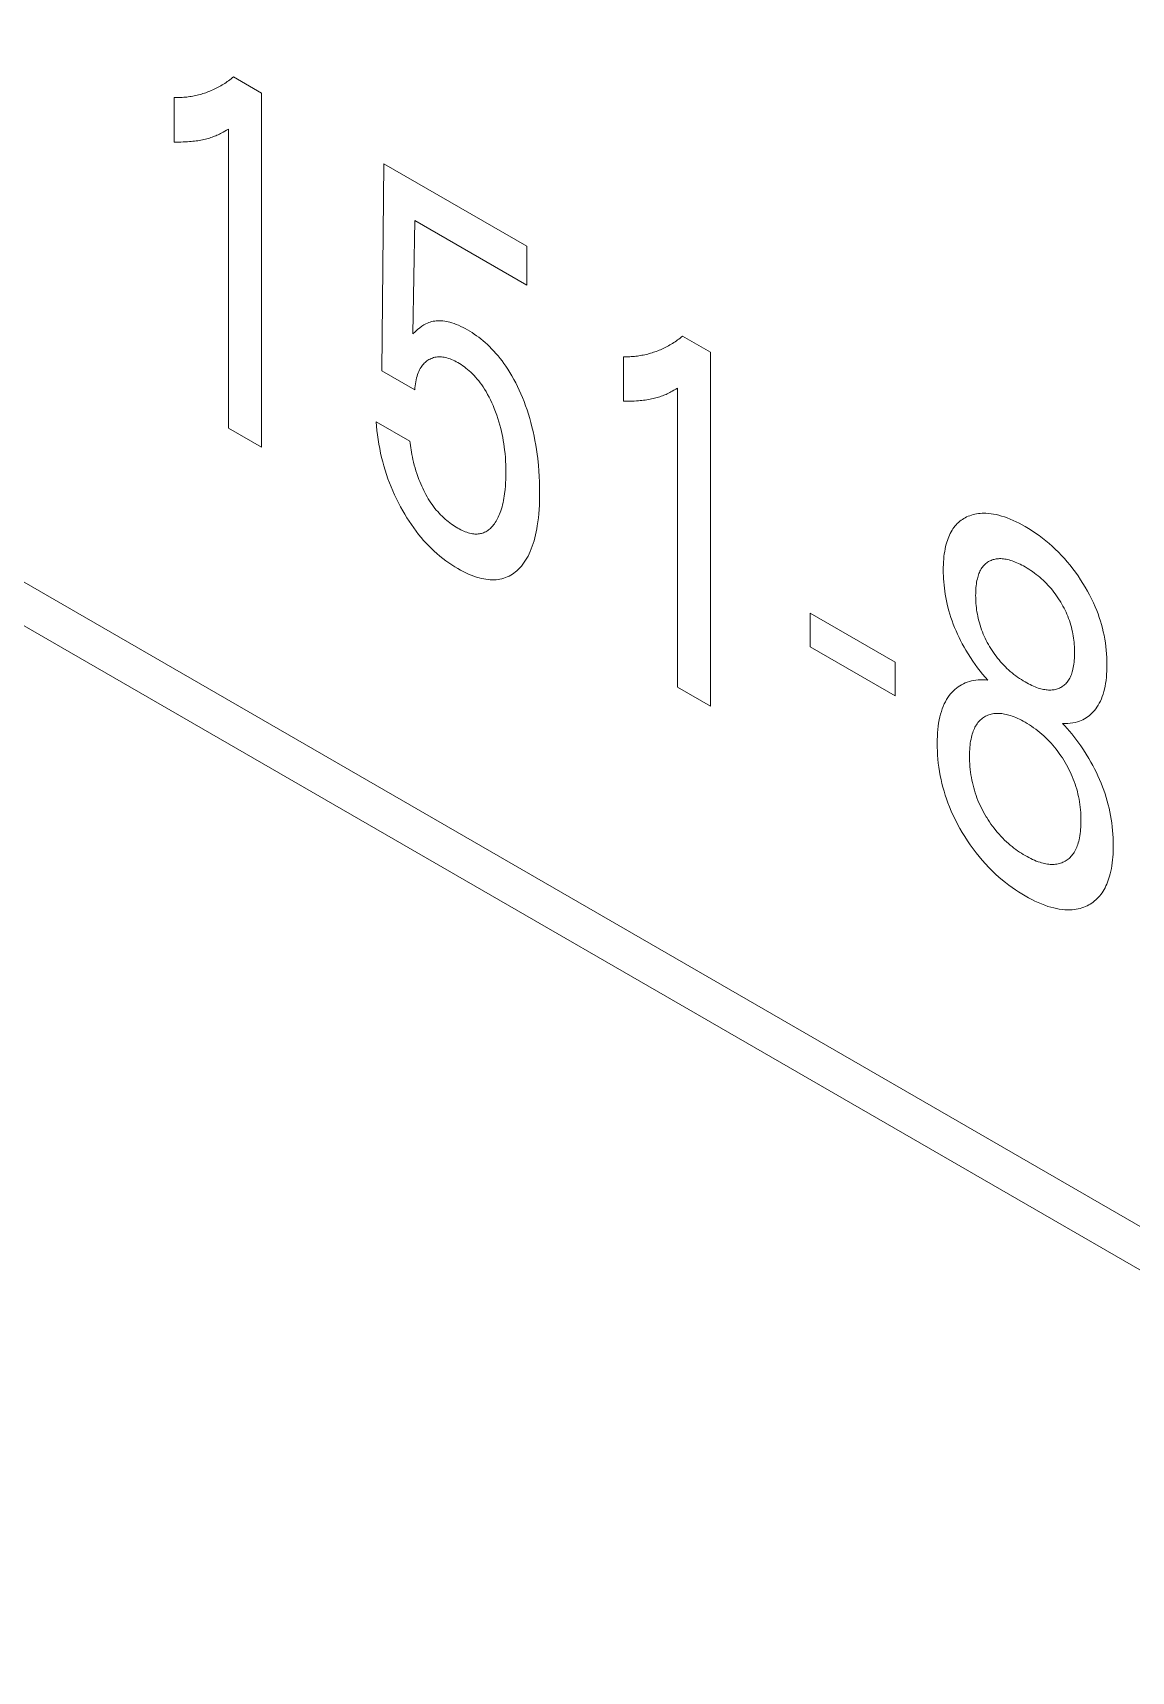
# Model space of a CAD drawing. Header units: inches. Extents: x 67578 to 72421, y -34894 to -31675.
# Drawn here: x 69219.26 to 69226.07, y -33437.45 to -33427.28 of the extents above; entities that cross this region are included whole.
import ezdxf

# ---------------------------------------------------------------- set-up
doc = ezdxf.new("R2010")
doc.units = ezdxf.units.IN
doc.header["$MEASUREMENT"] = 0

# ---------------------------------------------------------------- blocks, each defined once
blk = doc.blocks.new('ET200S')
at = {"lineweight": 0}
for p, q in [((42.4341, -46.9532), (64.7269, -59.8237)), ((42.5377, -47.1821), (64.8304, -60.0525)), ((52.3579, -50.241), (52.4669, -50.3039)), ((52.1275, -50.4946), (52.1275, -50.3214)), ((52.4669, -50.3039), (52.4669, -51.6841)), ((52.3381, -51.6097), (52.3381, -50.444)), ((52.9358, -51.3862), (52.944, -50.5793)), ((52.944, -50.5793), (53.5009, -50.9008)), ((53.0647, -50.8005), (53.0572, -51.2428)), ((53.5009, -51.0523), (53.0647, -50.8005)), ((53.5009, -50.9008), (53.5009, -51.0523)), ((54.1081, -51.2514), (54.2172, -51.3144)), ((53.8777, -51.505), (53.8777, -51.3319)), ((54.2172, -51.3144), (54.2172, -52.6946)), ((53.0647, -51.4606), (52.9358, -51.3862)), ((54.0883, -52.6202), (54.0883, -51.4545)), ((52.4669, -51.6841), (52.3381, -51.6097)), ((52.914, -51.5851), (53.0456, -51.6611)), ((54.6056, -52.3316), (54.9369, -52.5228)), ((54.6056, -52.4624), (54.6056, -52.3316)), ((54.9369, -52.6536), (54.6056, -52.4624)), ((54.9369, -52.5228), (54.9369, -52.6536)), ((54.2172, -52.6946), (54.0883, -52.6202))]:
    blk.add_line(p, q, dxfattribs=at)
for points in [[(52.3579, -50.241), (52.3532, -50.2448), (52.3485, -50.2485), (52.3437, -50.2521), (52.3388, -50.2557), (52.3339, -50.2591), (52.329, -50.2625), (52.324, -50.2658), (52.3189, -50.2691), (52.3138, -50.2722), (52.3086, -50.2752), (52.3034, -50.2782), (52.2981, -50.2811), (52.2928, -50.2838), (52.2875, -50.2865), (52.2823, -50.289), (52.277, -50.2914), (52.2717, -50.2938), (52.2664, -50.296), (52.261, -50.2981), (52.2556, -50.3002), (52.2502, -50.3022), (52.2446, -50.304), (52.2391, -50.3058), (52.2335, -50.3075), (52.2279, -50.3091), (52.2222, -50.3106), (52.2164, -50.312), (52.2107, -50.3134), (52.205, -50.3146), (52.1993, -50.3157), (52.1935, -50.3167), (52.1877, -50.3176), (52.1819, -50.3184), (52.176, -50.3191), (52.1701, -50.3198), (52.1641, -50.3203), (52.1581, -50.3207), (52.1521, -50.3211), (52.146, -50.3213), (52.1399, -50.3215), (52.1337, -50.3215), (52.1275, -50.3214)], [(52.1275, -50.4946), (52.1361, -50.4946), (52.1446, -50.4946), (52.153, -50.4945), (52.1615, -50.4943), (52.1699, -50.4939), (52.1783, -50.4935), (52.1866, -50.4929), (52.1931, -50.4924), (52.1996, -50.4918), (52.206, -50.491), (52.2124, -50.4902), (52.2187, -50.4893), (52.225, -50.4883), (52.2313, -50.4871), (52.2375, -50.4859), (52.243, -50.4847), (52.2484, -50.4834), (52.2538, -50.482), (52.2592, -50.4805), (52.2645, -50.4789), (52.2698, -50.4772), (52.275, -50.4754), (52.2802, -50.4735), (52.2847, -50.4717), (52.2892, -50.4699), (52.2937, -50.468), (52.2981, -50.4659), (52.303, -50.4636), (52.3079, -50.4612), (52.3127, -50.4587), (52.3175, -50.4561), (52.3244, -50.4522), (52.3313, -50.4481), (52.3381, -50.444)], [(53.5466, -51.7555), (53.5438, -51.7285), (53.5416, -51.7112), (53.5391, -51.6937), (53.5363, -51.6762), (53.5331, -51.6585), (53.5295, -51.6408), (53.5256, -51.6229), (53.5213, -51.605), (53.517, -51.5886), (53.5124, -51.5723), (53.5075, -51.5559), (53.5021, -51.5394), (53.4964, -51.523), (53.4903, -51.5065), (53.4838, -51.4901), (53.4778, -51.4759), (53.4715, -51.4617), (53.4649, -51.4476), (53.458, -51.4337), (53.4507, -51.4199), (53.4431, -51.4062), (53.4351, -51.3928), (53.4268, -51.3796), (53.4197, -51.3689), (53.4123, -51.3584), (53.4048, -51.3481), (53.397, -51.338), (53.3891, -51.3282), (53.3809, -51.3187), (53.3727, -51.3094), (53.3642, -51.3005), (53.3557, -51.2919), (53.3475, -51.2841), (53.3391, -51.2766), (53.3307, -51.2694), (53.3222, -51.2625), (53.3137, -51.2559), (53.3051, -51.2496), (53.2965, -51.2435), (53.2878, -51.2378), (53.2792, -51.2324), (53.2705, -51.2272), (53.2616, -51.2222), (53.2527, -51.2175), (53.2439, -51.2132), (53.235, -51.2092), (53.2262, -51.2055), (53.2175, -51.2023), (53.2088, -51.1994), (53.2018, -51.1974), (53.1949, -51.1956), (53.188, -51.1942), (53.1812, -51.193), (53.1744, -51.1922), (53.1678, -51.1916), (53.1612, -51.1914), (53.1548, -51.1915), (53.1485, -51.1919), (53.1423, -51.1926), (53.1363, -51.1937), (53.1304, -51.195), (53.1246, -51.1967), (53.119, -51.1986), (53.1136, -51.2009), (53.1083, -51.2034), (53.1003, -51.2079), (53.0926, -51.213), (53.0839, -51.2193), (53.0756, -51.2261), (53.0662, -51.2343), (53.0572, -51.2428)], [(54.1081, -51.2514), (54.1034, -51.2552), (54.0987, -51.2589), (54.0939, -51.2626), (54.089, -51.2661), (54.0841, -51.2696), (54.0792, -51.273), (54.0742, -51.2763), (54.0691, -51.2795), (54.064, -51.2827), (54.0588, -51.2857), (54.0536, -51.2887), (54.0484, -51.2915), (54.0431, -51.2943), (54.0377, -51.297), (54.0325, -51.2995), (54.0273, -51.3019), (54.022, -51.3042), (54.0166, -51.3065), (54.0113, -51.3086), (54.0058, -51.3107), (54.0004, -51.3126), (53.9949, -51.3145), (53.9893, -51.3163), (53.9837, -51.318), (53.9781, -51.3196), (53.9724, -51.3211), (53.9667, -51.3225), (53.9609, -51.3238), (53.9552, -51.325), (53.9495, -51.3261), (53.9437, -51.3271), (53.9379, -51.3281), (53.9321, -51.3289), (53.9262, -51.3296), (53.9203, -51.3302), (53.9143, -51.3308), (53.9083, -51.3312), (53.9023, -51.3315), (53.8962, -51.3318), (53.8901, -51.3319), (53.8839, -51.332), (53.8777, -51.3319)], [(53.0647, -51.4606), (53.0653, -51.4526), (53.0662, -51.4446), (53.0673, -51.4368), (53.0686, -51.4292), (53.0701, -51.4217), (53.0719, -51.4144), (53.0738, -51.4073), (53.0758, -51.401), (53.078, -51.3949), (53.0804, -51.3891), (53.083, -51.3834), (53.0859, -51.3781), (53.0889, -51.3729), (53.0922, -51.3681), (53.0952, -51.3642), (53.0983, -51.3605), (53.1015, -51.3571), (53.1049, -51.3538), (53.1084, -51.3508), (53.1121, -51.348), (53.1159, -51.3453), (53.1199, -51.3429), (53.1241, -51.3406), (53.1286, -51.3385), (53.1331, -51.3367), (53.1378, -51.3352), (53.1426, -51.3339), (53.1476, -51.333), (53.1527, -51.3323), (53.1577, -51.332), (53.1629, -51.332), (53.1682, -51.3323), (53.1736, -51.3328), (53.179, -51.3337), (53.1846, -51.3348), (53.1901, -51.3363), (53.1961, -51.3381), (53.202, -51.3402), (53.208, -51.3426), (53.2141, -51.3452), (53.2201, -51.3482), (53.2262, -51.3513), (53.2323, -51.3547), (53.2387, -51.3585), (53.2451, -51.3626), (53.2515, -51.3669), (53.2579, -51.3715), (53.2642, -51.3763), (53.2705, -51.3814), (53.2767, -51.3867), (53.2829, -51.3923), (53.289, -51.3981), (53.2954, -51.4047), (53.3017, -51.4116), (53.3079, -51.4187), (53.3139, -51.4261), (53.3197, -51.4337), (53.3254, -51.4414), (53.3309, -51.4494), (53.3362, -51.4576), (53.3425, -51.4679), (53.3485, -51.4784), (53.3542, -51.4892), (53.3596, -51.5), (53.3647, -51.5109), (53.3695, -51.5219), (53.3741, -51.533), (53.3791, -51.546), (53.3839, -51.559), (53.3882, -51.572), (53.3923, -51.585), (53.396, -51.598), (53.3995, -51.6109), (53.4024, -51.623), (53.405, -51.635), (53.4074, -51.647), (53.4096, -51.6589), (53.4115, -51.6707), (53.4132, -51.6825), (53.4147, -51.6941), (53.4163, -51.7093), (53.4176, -51.7242), (53.4186, -51.7391), (53.4192, -51.7537), (53.4196, -51.7683), (53.4197, -51.7826), (53.4196, -51.7964), (53.4193, -51.8101), (53.4187, -51.8236), (53.4178, -51.8369), (53.4166, -51.85)], [(53.8777, -51.505), (53.8863, -51.5051), (53.8948, -51.5051), (53.9033, -51.5049), (53.9117, -51.5047), (53.9201, -51.5044), (53.9285, -51.504), (53.9368, -51.5034), (53.9433, -51.5029), (53.9498, -51.5022), (53.9562, -51.5015), (53.9626, -51.5007), (53.9689, -51.4998), (53.9752, -51.4987), (53.9815, -51.4976), (53.9877, -51.4964), (53.9932, -51.4952), (53.9987, -51.4939), (54.0041, -51.4925), (54.0094, -51.491), (54.0148, -51.4894), (54.02, -51.4877), (54.0252, -51.4859), (54.0304, -51.484), (54.035, -51.4822), (54.0395, -51.4804), (54.0439, -51.4784), (54.0484, -51.4764), (54.0533, -51.4741), (54.0581, -51.4717), (54.0629, -51.4692), (54.0677, -51.4666), (54.0746, -51.4627), (54.0815, -51.4586), (54.0883, -51.4545)], [(52.914, -51.5851), (52.9154, -51.6021), (52.9171, -51.6193), (52.9192, -51.6368), (52.9217, -51.6544), (52.9246, -51.6721), (52.9279, -51.69), (52.9316, -51.7081), (52.9354, -51.7245), (52.9395, -51.7409), (52.944, -51.7575), (52.9489, -51.774), (52.9543, -51.7906), (52.96, -51.8072), (52.9661, -51.8238), (52.9724, -51.8395), (52.979, -51.8552), (52.986, -51.8708), (52.9934, -51.8863), (53.0011, -51.9018), (53.0092, -51.9171), (53.0176, -51.9322), (53.0257, -51.946), (53.034, -51.9596), (53.0426, -51.9731), (53.0515, -51.9863), (53.0606, -51.9992), (53.07, -52.0119), (53.0797, -52.0243), (53.0893, -52.0361), (53.0992, -52.0476), (53.1093, -52.0587), (53.1196, -52.0694), (53.13, -52.0798), (53.1405, -52.0898), (53.1512, -52.0994), (53.1626, -52.109), (53.1741, -52.1182), (53.1856, -52.1269), (53.1972, -52.1352), (53.2089, -52.1431), (53.2206, -52.1505), (53.2323, -52.1575), (53.2428, -52.1633), (53.2532, -52.1689), (53.2637, -52.1741), (53.2741, -52.1789), (53.2844, -52.1832), (53.2947, -52.1872), (53.305, -52.1907), (53.3151, -52.1937), (53.3252, -52.1963), (53.3335, -52.1981), (53.3418, -52.1995), (53.35, -52.2005), (53.3581, -52.2012), (53.366, -52.2015), (53.3739, -52.2014), (53.3816, -52.201), (53.3891, -52.2002), (53.3965, -52.199), (53.4038, -52.1974), (53.4111, -52.1954), (53.4182, -52.193), (53.4251, -52.1902), (53.4319, -52.187), (53.4384, -52.1835), (53.4448, -52.1796), (53.4509, -52.1753), (53.4569, -52.1708), (53.4626, -52.166), (53.4681, -52.1608), (53.4743, -52.1544), (53.4803, -52.1477), (53.4859, -52.1405), (53.4913, -52.1331), (53.4965, -52.1253), (53.5013, -52.1171), (53.5059, -52.1087), (53.5102, -52.1), (53.5143, -52.0911), (53.5185, -52.081), (53.5224, -52.0706), (53.526, -52.0599), (53.5293, -52.049), (53.5324, -52.0378), (53.5352, -52.0264), (53.5377, -52.0148), (53.54, -52.003), (53.542, -51.991), (53.5443, -51.9755), (53.5463, -51.9597), (53.5478, -51.9437), (53.5491, -51.9274), (53.5501, -51.911), (53.5507, -51.8943), (53.5511, -51.8775), (53.5513, -51.8606), (53.5511, -51.84), (53.5506, -51.8191), (53.5497, -51.7981), (53.5484, -51.7769), (53.5466, -51.7555)], [(53.4166, -51.85), (53.4147, -51.8661), (53.4135, -51.875), (53.4121, -51.8837), (53.4105, -51.8923), (53.4087, -51.9007), (53.4067, -51.909), (53.4046, -51.9172), (53.4023, -51.9251), (53.3998, -51.9329), (53.3976, -51.939), (53.3952, -51.9451), (53.3927, -51.9509), (53.3901, -51.9567), (53.3873, -51.9623), (53.3844, -51.9677), (53.3813, -51.9729), (53.3781, -51.978), (53.3748, -51.9829), (53.3719, -51.9868), (53.3689, -51.9905), (53.3659, -51.9941), (53.3627, -51.9976), (53.3594, -52.0008), (53.3559, -52.0039), (53.3524, -52.0068), (53.3487, -52.0095), (53.3449, -52.012), (53.3409, -52.0142), (53.3368, -52.0162), (53.333, -52.0178), (53.329, -52.0192), (53.325, -52.0204), (53.3208, -52.0214), (53.3166, -52.0221), (53.3122, -52.0227), (53.3078, -52.023), (53.3033, -52.0231), (53.2987, -52.0229), (53.2941, -52.0225), (53.2893, -52.0219), (53.2839, -52.021), (53.2783, -52.0197), (53.2727, -52.0181), (53.2671, -52.0163), (53.2614, -52.0142), (53.2556, -52.0118), (53.2499, -52.0092), (53.244, -52.0064), (53.2382, -52.0033), (53.2323, -52.0001), (53.2261, -51.9964), (53.2198, -51.9925), (53.2136, -51.9884), (53.2074, -51.984), (53.2012, -51.9795), (53.195, -51.9747), (53.1889, -51.9697), (53.1829, -51.9646), (53.1769, -51.9592), (53.171, -51.9536), (53.1652, -51.9478), (53.1595, -51.9419), (53.1539, -51.9357), (53.1484, -51.9294), (53.1431, -51.9229), (53.1376, -51.9157), (53.1323, -51.9084), (53.1271, -51.9009), (53.1221, -51.8932), (53.1172, -51.8854), (53.1126, -51.8774), (53.108, -51.8693), (53.1037, -51.861), (53.0995, -51.8527), (53.0954, -51.8443), (53.0916, -51.8358), (53.0878, -51.8272), (53.0843, -51.8186), (53.0809, -51.8099), (53.0767, -51.7987), (53.0729, -51.7876), (53.0692, -51.7764), (53.0659, -51.7653), (53.0627, -51.7542), (53.0599, -51.7432), (53.0572, -51.7323), (53.0551, -51.7228), (53.0532, -51.7135), (53.0515, -51.7043), (53.0499, -51.6953), (53.0486, -51.6864), (53.0474, -51.6778), (53.0464, -51.6693), (53.0456, -51.6611)], [(55.2903, -51.9421), (55.2828, -51.942), (55.2755, -51.9422), (55.2682, -51.9427), (55.2611, -51.9434), (55.2541, -51.9445), (55.2472, -51.9458), (55.2404, -51.9475), (55.2337, -51.9494), (55.2272, -51.9516), (55.2213, -51.954), (55.2154, -51.9566), (55.2097, -51.9594), (55.2042, -51.9625), (55.1988, -51.9659), (55.1936, -51.9695), (55.1885, -51.9734), (55.1836, -51.9776), (55.1789, -51.982), (55.1744, -51.9867), (55.17, -51.9916), (55.1659, -51.9969), (55.162, -52.0024), (55.1583, -52.0082), (55.1547, -52.0142), (55.1514, -52.0204), (55.1483, -52.0269), (55.1454, -52.0336), (55.1427, -52.0405), (55.1402, -52.0476), (55.1379, -52.0549), (55.1357, -52.0623), (55.1334, -52.0716), (55.1314, -52.0811), (55.1297, -52.0908), (55.1282, -52.1007), (55.127, -52.1108), (55.126, -52.1211), (55.1252, -52.1315), (55.1247, -52.1421), (55.1244, -52.1529), (55.1243, -52.1637), (55.1244, -52.1751), (55.1248, -52.1866), (55.1253, -52.1982), (55.1261, -52.2099), (55.1272, -52.2218), (55.1285, -52.2337), (55.1301, -52.2457), (55.1319, -52.2579), (55.1341, -52.2701), (55.1366, -52.283), (55.1395, -52.2959), (55.1426, -52.3088), (55.1461, -52.3219), (55.15, -52.335), (55.1541, -52.3481), (55.1586, -52.3612), (55.1634, -52.3743), (55.1685, -52.3873), (55.1739, -52.4002), (55.1796, -52.4131), (55.1856, -52.4259), (55.1919, -52.4386), (55.1984, -52.4513), (55.2052, -52.4638), (55.2122, -52.4762), (55.2208, -52.4906), (55.2298, -52.5048), (55.239, -52.5187), (55.2483, -52.532), (55.2578, -52.5449), (55.2677, -52.5576), (55.2776, -52.5696), (55.2877, -52.5813), (55.2981, -52.5926)], [(55.5884, -52.7612), (55.5989, -52.7618), (55.6092, -52.7618), (55.6192, -52.7611), (55.629, -52.7598), (55.6385, -52.7578), (55.6478, -52.7553), (55.6547, -52.753), (55.6614, -52.7503), (55.668, -52.7473), (55.6743, -52.7439), (55.6806, -52.7402), (55.6867, -52.7361), (55.6926, -52.7317), (55.6982, -52.7269), (55.7037, -52.7219), (55.7089, -52.7165), (55.7139, -52.7107), (55.7187, -52.7047), (55.7232, -52.6983), (55.728, -52.6907), (55.7324, -52.6827), (55.7366, -52.6744), (55.7404, -52.6657), (55.7439, -52.6566), (55.7471, -52.6473), (55.7499, -52.6376), (55.7525, -52.6277), (55.7549, -52.6166), (55.7569, -52.6053), (55.7586, -52.5936), (55.7599, -52.5817), (55.761, -52.5696), (55.7617, -52.5573), (55.7621, -52.5447), (55.7622, -52.532), (55.7621, -52.5183), (55.7616, -52.5044), (55.7608, -52.4903), (55.7596, -52.476), (55.758, -52.4616), (55.756, -52.447), (55.7536, -52.4323), (55.7508, -52.4174), (55.7478, -52.4038), (55.7445, -52.3901), (55.7408, -52.3763), (55.7367, -52.3625), (55.7322, -52.3486), (55.7274, -52.3348), (55.7221, -52.3209), (55.7165, -52.3071), (55.7096, -52.2915), (55.7023, -52.276), (55.6945, -52.2606), (55.6862, -52.2454), (55.6776, -52.2304), (55.6686, -52.2156), (55.6593, -52.2011), (55.6495, -52.1865), (55.6394, -52.1723), (55.629, -52.1584), (55.6183, -52.1448), (55.6074, -52.1316), (55.5962, -52.1188), (55.5847, -52.1061), (55.5729, -52.0939), (55.5609, -52.0822), (55.5488, -52.0709), (55.5366, -52.06), (55.5242, -52.0496), (55.5109, -52.039), (55.4975, -52.029), (55.484, -52.0194), (55.4704, -52.0104), (55.4569, -52.0018), (55.4433, -51.9937), (55.4316, -51.9872), (55.42, -51.981), (55.4084, -51.9752), (55.3968, -51.9698), (55.3852, -51.9648), (55.3738, -51.9602), (55.3623, -51.9562), (55.3517, -51.9528), (55.3412, -51.9499), (55.3308, -51.9474), (55.3205, -51.9454), (55.3103, -51.9438), (55.3002, -51.9427), (55.2903, -51.9421)], [(55.3097, -52.4695), (55.3049, -52.4616), (55.3003, -52.4537), (55.2959, -52.4457), (55.2917, -52.4376), (55.2876, -52.4294), (55.2838, -52.4211), (55.2802, -52.4129), (55.2767, -52.4045), (55.2735, -52.3959), (55.2704, -52.3872), (55.2676, -52.3785), (55.265, -52.3698), (55.2627, -52.3611), (55.2606, -52.3525), (55.2587, -52.3439), (55.257, -52.3354), (55.2555, -52.327), (55.2542, -52.3186), (55.2532, -52.3103), (55.2523, -52.3021), (55.2516, -52.2939), (55.251, -52.2858), (55.2507, -52.2778), (55.2505, -52.2699), (55.2504, -52.2621), (55.2505, -52.2544), (55.2507, -52.2468), (55.2511, -52.2393), (55.2516, -52.2319), (55.2523, -52.2247), (55.2532, -52.2176), (55.2543, -52.2106), (55.2556, -52.2037), (55.2571, -52.1971), (55.2584, -52.1919), (55.2599, -52.1868), (55.2615, -52.1818), (55.2633, -52.177), (55.2652, -52.1724), (55.2673, -52.1679), (55.2695, -52.1635), (55.2718, -52.1593), (55.2744, -52.1554), (55.2771, -52.1516), (55.2795, -52.1484), (55.2821, -52.1454), (55.2849, -52.1426), (55.2877, -52.1399), (55.2906, -52.1373), (55.2937, -52.135), (55.2968, -52.1328), (55.3001, -52.1307), (55.3034, -52.1288), (55.3069, -52.1271), (55.3104, -52.1256), (55.3142, -52.1241), (55.3182, -52.1228), (55.3222, -52.1217), (55.3264, -52.1207), (55.3306, -52.12), (55.3349, -52.1195), (55.3392, -52.1191), (55.3437, -52.1189), (55.3482, -52.1189), (55.3535, -52.1192), (55.3589, -52.1197), (55.3643, -52.1204), (55.3699, -52.1214), (55.3754, -52.1226), (55.3811, -52.124), (55.3867, -52.1256), (55.3925, -52.1275), (55.3987, -52.1297), (55.405, -52.1322), (55.4114, -52.1348), (55.4177, -52.1377), (55.4241, -52.1408), (55.4305, -52.1441), (55.4369, -52.1475), (55.4433, -52.1511), (55.4506, -52.1555), (55.4579, -52.16), (55.4652, -52.1648), (55.4725, -52.1697), (55.4797, -52.175), (55.4869, -52.1804), (55.4941, -52.1861), (55.5006, -52.1916), (55.5071, -52.1973), (55.5135, -52.2032), (55.5199, -52.2092), (55.5261, -52.2156), (55.5323, -52.2221), (55.5384, -52.2288), (55.5442, -52.2355), (55.5498, -52.2423), (55.5554, -52.2493), (55.5608, -52.2565), (55.5661, -52.2639), (55.5712, -52.2714), (55.5762, -52.279), (55.5772, -52.2807)], [(55.5772, -52.2807), (55.5819, -52.2882), (55.5864, -52.2959), (55.5907, -52.3037), (55.5949, -52.3115), (55.5988, -52.3194), (55.6026, -52.3274), (55.6061, -52.3354), (55.6095, -52.3435), (55.6128, -52.3521), (55.6159, -52.3607), (55.6187, -52.3694), (55.6214, -52.378), (55.6237, -52.3866), (55.6259, -52.3951), (55.6278, -52.4037), (55.6295, -52.4121), (55.631, -52.4205), (55.6323, -52.4288), (55.6333, -52.437), (55.6342, -52.4452), (55.6349, -52.4533), (55.6355, -52.4613), (55.6359, -52.4692), (55.6361, -52.477), (55.6362, -52.4848), (55.6361, -52.4926), (55.6359, -52.5002), (55.6355, -52.5078), (55.635, -52.5153), (55.6343, -52.5226), (55.6334, -52.5298), (55.6323, -52.5369), (55.631, -52.5438), (55.6296, -52.5505), (55.6282, -52.5558), (55.6268, -52.5609), (55.6252, -52.566), (55.6234, -52.5709), (55.6215, -52.5756), (55.6195, -52.5802), (55.6173, -52.5846), (55.615, -52.5889), (55.6125, -52.5929), (55.6098, -52.5968), (55.6071, -52.6004), (55.6042, -52.6037), (55.6013, -52.6069), (55.5981, -52.6099), (55.5949, -52.6126), (55.5915, -52.6152), (55.588, -52.6176), (55.5844, -52.6199), (55.5807, -52.6219), (55.5769, -52.6237), (55.573, -52.6253), (55.569, -52.6267), (55.565, -52.628), (55.5609, -52.629), (55.5566, -52.6299), (55.5523, -52.6305), (55.548, -52.631), (55.5435, -52.6313), (55.539, -52.6314), (55.5343, -52.6312), (55.5295, -52.6309), (55.5246, -52.6304), (55.5197, -52.6297), (55.5147, -52.6288), (55.5097, -52.6277), (55.5047, -52.6264), (55.4996, -52.625), (55.4945, -52.6234), (55.4881, -52.6212), (55.4818, -52.6187), (55.4754, -52.6161), (55.469, -52.6132), (55.4626, -52.6101), (55.4562, -52.6068), (55.4497, -52.6034), (55.4433, -52.5997), (55.4359, -52.5953), (55.4285, -52.5908), (55.4212, -52.586), (55.4139, -52.5809), (55.4066, -52.5756), (55.3993, -52.5701), (55.3921, -52.5643), (55.3855, -52.5587), (55.379, -52.5529), (55.3725, -52.5469), (55.3662, -52.5407), (55.3599, -52.5343), (55.3536, -52.5277), (55.3476, -52.5208), (55.3418, -52.514), (55.3361, -52.507), (55.3305, -52.4998), (55.3251, -52.4924), (55.3198, -52.4849), (55.3147, -52.4773), (55.3097, -52.4695)], [(55.2981, -52.5926), (55.2884, -52.5917), (55.2789, -52.5913), (55.2695, -52.5913), (55.2603, -52.5917), (55.2515, -52.5926), (55.2428, -52.5939), (55.2343, -52.5956), (55.226, -52.5978), (55.218, -52.6004), (55.2102, -52.6035), (55.2026, -52.607), (55.1952, -52.6109), (55.1884, -52.615), (55.1819, -52.6194), (55.1756, -52.6242), (55.1694, -52.6293), (55.1636, -52.6347), (55.1579, -52.6405), (55.1525, -52.6467), (55.1474, -52.6532), (55.1426, -52.66), (55.1374, -52.6682), (55.1326, -52.6767), (55.1281, -52.6857), (55.124, -52.6951), (55.1202, -52.7048), (55.1168, -52.7148), (55.1137, -52.7252), (55.111, -52.7359), (55.1084, -52.7478), (55.1062, -52.76), (55.1044, -52.7725), (55.103, -52.7853), (55.1019, -52.7983), (55.1011, -52.8115), (55.1006, -52.8249), (55.1005, -52.8386), (55.1006, -52.8538), (55.1011, -52.8691), (55.1019, -52.8847), (55.1032, -52.9005), (55.1049, -52.9164), (55.1069, -52.9325), (55.1094, -52.9487), (55.1124, -52.9652), (55.1155, -52.9801), (55.119, -52.9952), (55.1229, -53.0104), (55.1271, -53.0256), (55.1318, -53.0408), (55.1369, -53.0561), (55.1424, -53.0713), (55.1483, -53.0866), (55.1555, -53.1036), (55.1631, -53.1205), (55.1713, -53.1373), (55.1799, -53.154), (55.1889, -53.1705), (55.1983, -53.1867), (55.2081, -53.2027), (55.2187, -53.219), (55.2296, -53.235), (55.2408, -53.2506), (55.2524, -53.2659), (55.2642, -53.2807), (55.2764, -53.2952), (55.2889, -53.3092), (55.3017, -53.3229), (55.3147, -53.336), (55.3279, -53.3486), (55.3413, -53.3607), (55.3547, -53.3722), (55.3672, -53.3823), (55.3798, -53.392), (55.3924, -53.4012), (55.4051, -53.41), (55.4178, -53.4184), (55.4305, -53.4264), (55.4433, -53.4339), (55.4561, -53.4411), (55.4688, -53.4479), (55.4816, -53.4542), (55.4943, -53.4601), (55.507, -53.4655), (55.5196, -53.4704), (55.5321, -53.4747), (55.5433, -53.4782), (55.5545, -53.4811), (55.5656, -53.4836), (55.5765, -53.4856), (55.5873, -53.4871), (55.5979, -53.488)], [(55.2934, -53.1286), (55.292, -53.1262), (55.2867, -53.1172), (55.2816, -53.1081), (55.2767, -53.099), (55.272, -53.0897), (55.2676, -53.0803), (55.2633, -53.0709), (55.2594, -53.0615), (55.2556, -53.052), (55.252, -53.042), (55.2486, -53.0321), (55.2455, -53.0221), (55.2427, -53.0121), (55.2401, -53.0022), (55.2377, -52.9924), (55.2357, -52.9826), (55.2338, -52.9728), (55.232, -52.9619), (55.2305, -52.9512), (55.2292, -52.9405), (55.2282, -52.9299), (55.2274, -52.9194), (55.2269, -52.9091), (55.2266, -52.8989), (55.2265, -52.8887), (55.2266, -52.88), (55.2269, -52.8714), (55.2273, -52.8629), (55.2279, -52.8545), (55.2287, -52.8463), (55.2297, -52.8382), (55.2309, -52.8302), (55.2323, -52.8225), (55.234, -52.8149), (55.2355, -52.8089), (55.2371, -52.8031), (55.2389, -52.7974), (55.2409, -52.7919), (55.243, -52.7865), (55.2453, -52.7813), (55.2478, -52.7763), (55.2504, -52.7715), (55.2532, -52.7669), (55.2562, -52.7625), (55.2593, -52.7584), (55.2625, -52.7546), (55.2658, -52.751), (55.2694, -52.7476), (55.273, -52.7444), (55.2768, -52.7414), (55.2808, -52.7386), (55.2848, -52.736), (55.289, -52.7337), (55.2933, -52.7315), (55.2977, -52.7296), (55.3021, -52.728), (55.3067, -52.7265), (55.3114, -52.7253), (55.3161, -52.7242), (55.321, -52.7234), (55.3259, -52.7228), (55.3309, -52.7225), (55.336, -52.7223), (55.3413, -52.7224), (55.3467, -52.7227), (55.3522, -52.7232), (55.3577, -52.724), (55.3633, -52.7249), (55.3689, -52.7261), (55.3746, -52.7275), (55.3803, -52.7291), (55.386, -52.7308), (55.3931, -52.7333), (55.4002, -52.7359), (55.4073, -52.7389), (55.4145, -52.7421), (55.4217, -52.7455), (55.4289, -52.7492), (55.4361, -52.753), (55.4433, -52.7571), (55.4516, -52.762), (55.4599, -52.7672), (55.4681, -52.7726), (55.4764, -52.7783), (55.4846, -52.7843), (55.4928, -52.7906), (55.5009, -52.7972), (55.5083, -52.8035), (55.5157, -52.81), (55.523, -52.8168), (55.5302, -52.8239), (55.5373, -52.8312), (55.5442, -52.8387), (55.5511, -52.8465), (55.5577, -52.8543), (55.5641, -52.8623), (55.5704, -52.8705), (55.5765, -52.8789), (55.5825, -52.8875), (55.5883, -52.8962), (55.5939, -52.9051)], [(55.5979, -53.488), (55.6105, -53.4885), (55.6186, -53.4883), (55.6265, -53.4879), (55.6344, -53.4871), (55.6421, -53.4859), (55.6496, -53.4844), (55.6571, -53.4826), (55.6643, -53.4805), (55.6715, -53.478), (55.6784, -53.4752), (55.6847, -53.4724), (55.6909, -53.4692), (55.6969, -53.4658), (55.7028, -53.462), (55.7085, -53.4581), (55.714, -53.4538), (55.7193, -53.4492), (55.7244, -53.4444), (55.7294, -53.4393), (55.7341, -53.4339), (55.7386, -53.4282), (55.743, -53.4222), (55.7471, -53.4158), (55.7511, -53.4092), (55.7548, -53.4024), (55.7583, -53.3953), (55.7615, -53.3879), (55.7646, -53.3804), (55.7675, -53.3726), (55.7701, -53.3646), (55.7725, -53.3564), (55.7747, -53.3481), (55.7772, -53.3377), (55.7793, -53.327), (55.7811, -53.3162), (55.7827, -53.3051), (55.784, -53.2938), (55.7851, -53.2823), (55.7858, -53.2707), (55.7864, -53.2589), (55.7867, -53.2469), (55.7868, -53.2348), (55.7866, -53.221), (55.7861, -53.207), (55.7854, -53.1929), (55.7843, -53.1786), (55.7828, -53.1642), (55.781, -53.1496), (55.7788, -53.1349), (55.7762, -53.1201), (55.7735, -53.1063), (55.7705, -53.0924), (55.767, -53.0785), (55.7633, -53.0644), (55.7592, -53.0504), (55.7547, -53.0363), (55.7499, -53.0222), (55.7447, -53.0081), (55.7392, -52.9941), (55.7334, -52.9802), (55.7272, -52.9664), (55.7208, -52.9527), (55.714, -52.939), (55.7069, -52.9254), (55.6996, -52.912), (55.692, -52.8988), (55.6817, -52.8817), (55.671, -52.8649), (55.6599, -52.8484), (55.6488, -52.8327), (55.6372, -52.8175), (55.6254, -52.8026), (55.6164, -52.7918), (55.6072, -52.7813), (55.5979, -52.7711), (55.5884, -52.7612)], [(55.5939, -52.9051), (55.5993, -52.9139), (55.6044, -52.9229), (55.6094, -52.932), (55.6142, -52.9411), (55.6187, -52.9504), (55.6231, -52.9597), (55.6272, -52.969), (55.631, -52.9784), (55.6347, -52.9882), (55.6382, -52.998), (55.6413, -53.0079), (55.6442, -53.0177), (55.6469, -53.0275), (55.6492, -53.0372), (55.6514, -53.0469), (55.6533, -53.0565), (55.6551, -53.0673), (55.6567, -53.0779), (55.6579, -53.0884), (55.659, -53.0988), (55.6597, -53.1091), (55.6603, -53.1193), (55.6606, -53.1294), (55.6607, -53.1394), (55.6606, -53.1483), (55.6604, -53.1571), (55.66, -53.1658), (55.6594, -53.1744), (55.6586, -53.1828), (55.6576, -53.1911), (55.6564, -53.1993), (55.655, -53.2072), (55.6533, -53.215), (55.6519, -53.2211), (55.6502, -53.2271), (55.6485, -53.2329), (55.6465, -53.2386), (55.6444, -53.2441), (55.6421, -53.2495), (55.6397, -53.2546), (55.6371, -53.2596), (55.6343, -53.2643), (55.6313, -53.2689), (55.6283, -53.273), (55.6251, -53.277), (55.6218, -53.2807), (55.6183, -53.2842), (55.6147, -53.2875), (55.6109, -53.2906), (55.607, -53.2935), (55.603, -53.2962), (55.5989, -53.2987), (55.5946, -53.3009), (55.5902, -53.3029), (55.5858, -53.3047), (55.5812, -53.3063), (55.5765, -53.3077), (55.5718, -53.3088), (55.5669, -53.3098), (55.5619, -53.3104), (55.5569, -53.3109), (55.5517, -53.3112), (55.5464, -53.3112), (55.541, -53.3109), (55.5355, -53.3104), (55.5299, -53.3097), (55.5243, -53.3088), (55.5186, -53.3077), (55.5129, -53.3063), (55.5071, -53.3048), (55.5013, -53.303), (55.4941, -53.3006), (55.4869, -53.2979), (55.4797, -53.2949), (55.4725, -53.2917), (55.4652, -53.2883), (55.4579, -53.2846), (55.4506, -53.2806), (55.4433, -53.2765), (55.436, -53.2722), (55.4287, -53.2677), (55.4214, -53.263), (55.4141, -53.258), (55.4068, -53.2529), (55.3996, -53.2475), (55.3924, -53.2419), (55.3853, -53.236), (55.3778, -53.2296), (55.3704, -53.223), (55.3631, -53.2161), (55.3559, -53.2089), (55.3487, -53.2015), (55.3417, -53.1938), (55.3348, -53.1859), (55.3285, -53.1783), (55.3222, -53.1704), (55.3162, -53.1624), (55.3102, -53.1541), (55.3044, -53.1458), (55.2988, -53.1372), (55.2934, -53.1286)]]:
    blk.add_lwpolyline(points, dxfattribs=at)

msp = doc.modelspace()

# ---------------------------------------------------------------- block references
at = {"xscale": 1.59100124616462, "yscale": 1.59100124616462, "zscale": 1.59100124616462}
msp.add_blockref('ET200S', (69137.204, -33347.624), dxfattribs=at)

doc.saveas('drawing.dxf')
